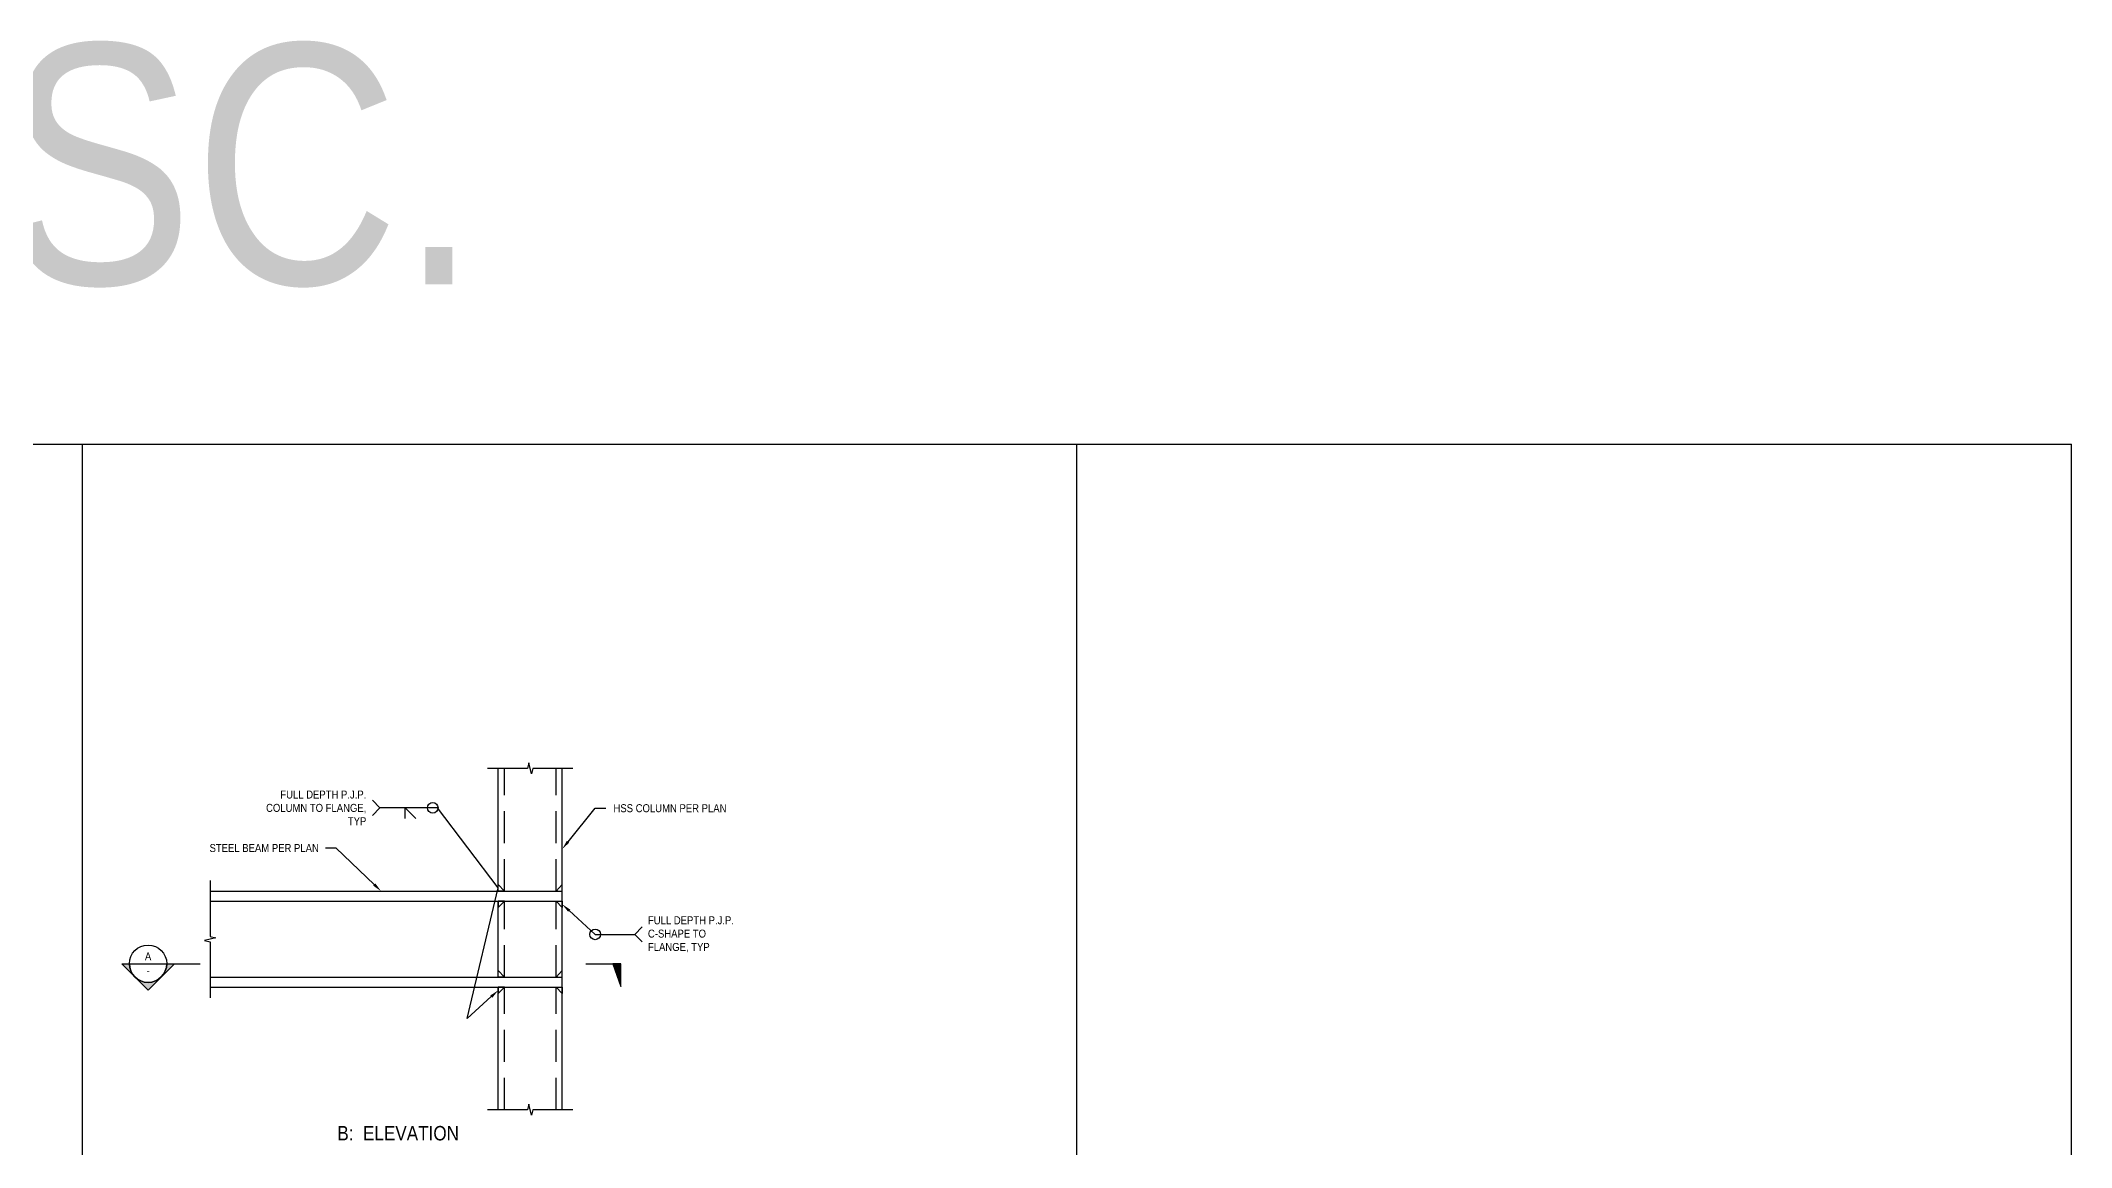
# Model space of a CAD drawing. Header units: inches. Extents: x -16404 to 14624, y -1591 to 16152.
# Drawn here: x -7960.2 to -7769.9, y 8070.1 to 8173.8 of the extents above; entities that cross this region are included whole.
import ezdxf
from ezdxf import colors
from ezdxf.entities.mleader import LeaderData, LeaderLine
from ezdxf.enums import TextEntityAlignment as Align
from ezdxf.math import Vec2, Vec3

# ---------------------------------------------------------------- set-up
doc = ezdxf.new("R2010")
doc.units = ezdxf.units.IN
doc.header["$LTSCALE"] = 24
doc.header["$MEASUREMENT"] = 0
doc.linetypes.add('HIDDEN2', pattern=[0.1875, 0.125, -0.0625])
doc.linetypes.add('PHANTOM2', pattern=[1.25, 0.625, -0.125, 0.125, -0.125, 0.125, -0.125])
doc.layers.get('0').update_dxf_attribs({"linetype": 'CONTINUOUS'})
doc.layers.add('S-ANNO-GRID-NONPLOT', color=251, linetype='CONTINUOUS', plot=False)
for name, color, linetype in [('S-ANNO-NOTE', 4, 'CONTINUOUS'), ('S-BREAK', 2, 'CONTINUOUS'), ('S-DETL-SYMB', 4, 'CONTINUOUS'), ('S-DETL-SYMB @ 1', 4, 'CONTINUOUS'), ('S-STEEL', 4, 'CONTINUOUS')]:
    doc.layers.add(name, color=color, linetype=linetype)
doc.styles.add('Arial', font='arial.ttf', dxfattribs={"width": 0.85})

# ---------------------------------------------------------------- blocks, each defined once
blk = doc.blocks.new('*U354')
at = {"layer": 'S-DETL-SYMB'}
h = blk.add_hatch(color=4, dxfattribs=at)
edge = h.paths.add_edge_path()
edge.add_line((0.219, 0), (0.309, 0))
edge.add_line((0.309, 0), (0, -0.309))
edge.add_line((0, -0.309), (-0.309, 0))
edge.add_line((-0.309, 0), (-0.219, 0))
edge.add_arc((0, 0), 0.219, 180, 360)
blk.add_line((-0.219, 0), (0.219, 0), dxfattribs=at)
at = {"layer": 'S-DETL-SYMB', "color": 2, "linetype": 'PHANTOM2'}
for p, q in [((0.312, 0), (0.609, 0)), ((5.128, 0), (5.541, 0))]:
    blk.add_line(p, q, dxfattribs=at)
at = {"layer": 'S-DETL-SYMB'}
blk.add_lwpolyline([(0.219, 0), (0.309, 0), (0, -0.309), (-0.309, 0), (-0.219, 0, 1)], format="xyb", close=True, dxfattribs=at)
blk.add_lwpolyline([(5.445, 0), (5.541, -0.267), (5.541, 0)], close=True, dxfattribs=at)
blk.add_circle((0, 0), 0.219, dxfattribs=at)
blk.add_solid([(5.541, -0.267), (5.445, 0), (5.541, 0)], dxfattribs=at)
at = {"layer": 'S-DETL-SYMB', "style": 'Arial', "width": 0.85, "flags": 8}
blk.add_attdef('VIEWNUMBER', text='', height=0.0938, dxfattribs=at).set_placement((0, 0.011), align=Align.BOTTOM_CENTER)
blk.add_attdef('SHEETNUMBER', text='', height=0.0938, dxfattribs=at).set_placement((0, -0.032), align=Align.TOP_CENTER)
blk = doc.blocks.new('Se_24x36_DETAILS_GRID')
for p, q in [((7.767, 23), (15.535, 23)), ((15.535, 23), (23.302, 23)), ((15.535, 15.333), (15.535, 23)), ((23.302, 23), (31.07, 23)), ((23.302, 15.333), (23.302, 23)), ((31.07, 15.333), (31.07, 23))]:
    blk.add_line(p, q)

msp = doc.modelspace()

# ---------------------------------------------------------------- linework, layer by layer
at = {"layer": 'S-ANNO-NOTE'}
for points in [[(-7929.11857, 8101.21096), (-7928.41146, 8101.91807), (-7929.11857, 8102.62518)], [(-7926.03627, 8100.91807), (-7926.03627, 8101.91807), (-7925.03627, 8100.91807)], [(-7903.81306, 8089.35491), (-7904.52016, 8090.06201), (-7903.81306, 8090.76912)]]:
    msp.add_lwpolyline(points, dxfattribs=at)
for centre in [(-7923.45644, 8101.91807), (-7908.23409, 8090.06201)]:
    msp.add_circle(centre, 0.5, dxfattribs=at)
at = {"layer": 'S-BREAK'}
for points in [[(-7910.3172, 8105.62123), (-7914.06482, 8105.62123), (-7914.19101, 8105.10233), (-7914.44339, 8106.14013), (-7914.56958, 8105.62123), (-7918.3172, 8105.62123)], [(-7944.3172, 8095.12123), (-7944.3172, 8089.87361), (-7943.7983, 8089.74742), (-7944.8361, 8089.49504), (-7944.3172, 8089.36885), (-7944.3172, 8084.12123)], [(-7910.3172, 8073.62123), (-7914.06482, 8073.62123), (-7914.19101, 8073.10233), (-7914.44339, 8074.14013), (-7914.56958, 8073.62123), (-7918.3172, 8073.62123)]]:
    msp.add_lwpolyline(points, dxfattribs=at)
at = {"layer": 'S-STEEL'}
for points in [[(-7917.3172, 8094.12123), (-7917.3172, 8105.62123)], [(-7911.3172, 8073.62123), (-7911.3172, 8105.62123)], [(-7944.3172, 8094.12123), (-7911.3172, 8094.12123)], [(-7944.3172, 8093.18373), (-7911.3172, 8093.18373)], [(-7917.3172, 8086.05873), (-7917.3172, 8093.18373)], [(-7944.3172, 8086.05873), (-7911.3172, 8086.05873)], [(-7944.3172, 8085.12123), (-7911.3172, 8085.12123)], [(-7917.3172, 8073.62123), (-7917.3172, 8085.12123)]]:
    msp.add_lwpolyline(points, dxfattribs=at)
at = {"layer": 'S-STEEL', "linetype": 'HIDDEN2'}
for points in [[(-7916.7362, 8094.12123), (-7916.7362, 8105.62123)], [(-7911.8982, 8094.12123), (-7911.8982, 8105.62123)], [(-7916.7362, 8086.05873), (-7916.7362, 8093.18373)], [(-7911.8982, 8086.05873), (-7911.8982, 8093.18373)], [(-7916.7362, 8073.62123), (-7916.7362, 8085.12123)], [(-7911.8982, 8073.62123), (-7911.8982, 8085.12123)]]:
    msp.add_lwpolyline(points, dxfattribs=at)
at = {"layer": 'S-STEEL'}
for points in [[(-7917.3172, 8094.7385), (-7916.7362, 8094.12123), (-7917.3172, 8094.12123)], [(-7911.3172, 8094.7385), (-7911.8982, 8094.12123), (-7911.3172, 8094.12123)], [(-7917.3172, 8092.56646), (-7916.7362, 8093.18373), (-7917.3172, 8093.18373)], [(-7911.3172, 8092.56646), (-7911.8982, 8093.18373), (-7911.3172, 8093.18373)], [(-7917.3172, 8086.676), (-7916.7362, 8086.05873), (-7917.3172, 8086.05873)], [(-7911.3172, 8086.676), (-7911.8982, 8086.05873), (-7911.3172, 8086.05873)], [(-7917.3172, 8084.50396), (-7916.7362, 8085.12123), (-7917.3172, 8085.12123)], [(-7911.3172, 8084.50396), (-7911.8982, 8085.12123), (-7911.3172, 8085.12123)]]:
    msp.add_lwpolyline(points, close=True, dxfattribs=at)
for points in [[(-7917.3172, 8094.7385), (-7916.7362, 8094.12123), (-7917.3172, 8094.12123), (-7917.3172, 8094.7385)], [(-7911.3172, 8094.7385), (-7911.8982, 8094.12123), (-7911.3172, 8094.12123), (-7911.3172, 8094.7385)], [(-7917.3172, 8092.56646), (-7916.7362, 8093.18373), (-7917.3172, 8093.18373), (-7917.3172, 8092.56646)], [(-7911.3172, 8092.56646), (-7911.8982, 8093.18373), (-7911.3172, 8093.18373), (-7911.3172, 8092.56646)], [(-7917.3172, 8086.676), (-7916.7362, 8086.05873), (-7917.3172, 8086.05873), (-7917.3172, 8086.676)], [(-7911.3172, 8086.676), (-7911.8982, 8086.05873), (-7911.3172, 8086.05873), (-7911.3172, 8086.676)], [(-7917.3172, 8084.50396), (-7916.7362, 8085.12123), (-7917.3172, 8085.12123), (-7917.3172, 8084.50396)], [(-7911.3172, 8084.50396), (-7911.8982, 8085.12123), (-7911.3172, 8085.12123), (-7911.3172, 8084.50396)]]:
    msp.add_solid(points, dxfattribs=at)

# ---------------------------------------------------------------- block references
at = {"layer": 'S-ANNO-GRID-NONPLOT', "xscale": 12, "yscale": 12, "zscale": 12}
msp.add_blockref('Se_24x36_DETAILS_GRID', (-8142.69501, 7860), dxfattribs=at)
at = {"layer": 'S-DETL-SYMB @ 1', "xscale": 8, "yscale": 8, "zscale": 8}
msp.add_blockref('*U354', (-7950.1391, 8087.30975), dxfattribs=at).add_auto_attribs({'VIEWNUMBER': 'A', 'SHEETNUMBER': '-'})

# ---------------------------------------------------------------- texts
at = {"layer": 'S-ANNO-NOTE', "color": 2, "insert": (-7956.27681, 8173.5), "char_height": 22.5, "width": 72.1714286, "attachment_point": 2, "style": 'Arial'}
msp.add_mtext('MISC.', dxfattribs=at)
at = {"layer": 'S-ANNO-NOTE', "char_height": 0.75, "style": 'Arial'}
for s, insert, width, attachment_point in [('FULL DEPTH P.J.P. COLUMN TO FLANGE, TYP', (-7929.68098, 8101.91807), 10.9291462, 6), ('FULL DEPTH P.J.P. C-SHAPE TO FLANGE, TYP', (-7903.28522, 8090.06201), 8.4425806, 4)]:
    msp.add_mtext(s, dxfattribs=dict(at, insert=insert, width=width, attachment_point=attachment_point))
at = {"layer": 'S-ANNO-NOTE', "color": 6, "insert": (-7926.69789, 8070.73108), "char_height": 1.35, "width": 20.7200435, "attachment_point": 8, "style": 'Arial'}
msp.add_mtext('B:  ELEVATION', dxfattribs=at)

# ---------------------------------------------------------------- leaders
at = {"layer": 'S-ANNO-NOTE'}
ml = msp.add_multileader_mtext('Standard', dxfattribs=at)
ml.set_content('\\A1;STEEL PLATE {\\H0.7x;\\S3#8;\\H1.4286x;" w/ (4) \\H0.7x;\\S3#4;\\H1.4286x;"%%C A307 THRU BOLTS}', color=4, style='Arial')
ml.set_leader_properties(color=2)
ml.build(insert=Vec2(0, 0))
ml.multileader.update_dxf_attribs({"dogleg_length": 0.36, "arrow_head_size": 0.875, "scale": 8})
ctx = ml.context
ctx.base_point, ctx.scale, ctx.char_height, ctx.arrow_head_size, ctx.landing_gap_size, ctx.plane_origin = Vec3(-8002.82422, 8124.81416), 8, 0.75, 0.875, 0.72, Vec3(-8047.53101, 7823.47758)
notes = []
notes.append((ctx, [(0, (1, 1, 0), (-8003.82422, 8124.81416), (1, 0), 1, [(0, [(-8009.04411, 8115.24641)], 0, [])])]))
ctx.mtext.insert, ctx.mtext.width, ctx.mtext.flow_direction = Vec3(-8002.10422, 8125.20425), 9.9916861, 5
ml = msp.add_multileader_mtext('Standard', dxfattribs=at)
ml.set_content('\\A1;{\\C4;BEAM PER PLAN}', color=4, style='Arial')
ml.set_leader_properties(color=2)
ml.build(insert=Vec2(0, 0))
ml.multileader.update_dxf_attribs({"dogleg_length": 0.36, "arrow_head_size": 0.875, "scale": 8})
ctx = ml.context
ctx.base_point, ctx.scale, ctx.char_height, ctx.arrow_head_size, ctx.landing_gap_size, ctx.plane_origin = Vec3(-8002.8238, 8121.29502), 8, 0.75, 0.875, 0.72, Vec3(-8047.53059, 7819.95844)
notes.append((ctx, [(0, (1, 1, 0), (-8003.8238, 8121.29502), (1, 0), 1, [(0, [(-8005.12943, 8117.99641)], 0, [])])]))
ctx.mtext.insert, ctx.mtext.width, ctx.mtext.flow_direction = Vec3(-8002.1038, 8121.67028), 16.2213727, 5
ml = msp.add_multileader_mtext('Standard', dxfattribs=at)
ml.set_content('\\A1;{\\H0.7x;\\S7#8;}"%%C ERECTION BOLT', color=4, style='Arial')
ml.set_leader_properties(color=2)
ml.build(insert=Vec2(0, 0))
ml.multileader.update_dxf_attribs({"dogleg_length": 0.36, "arrow_head_size": 1.3125, "scale": 12})
ctx = ml.context
ctx.base_point, ctx.scale, ctx.char_height, ctx.arrow_head_size, ctx.landing_gap_size, ctx.plane_origin = Vec3(-8081.32838, 8104.75959), 12, 1.125, 1.3125, 1.08, Vec3(-8135.44682, 8343.11)
notes.append((ctx, [(0, (1, 1, 0), (-8082.82838, 8104.75959), (1, 0), 1.5, [(0, [(-8096.49139, 8087.1767)], 0, [])])]))
ctx.mtext.insert, ctx.mtext.width, ctx.mtext.defined_height, ctx.mtext.flow_direction = Vec3(-8080.24838, 8105.34473), 17.75, 3.69153, 5
ml = msp.add_multileader_mtext('Standard', dxfattribs=at)
ml.set_content('', color=4, style='Arial')
ml.set_leader_properties(color=2)
ml.build(insert=Vec2(0, 0))
ml.multileader.update_dxf_attribs({"dogleg_length": 1.21451, "arrow_head_size": 0.875, "scale": 8})
ctx = ml.context
ctx.base_point, ctx.scale, ctx.char_height, ctx.arrow_head_size, ctx.landing_gap_size, ctx.plane_origin = Vec3(-7929.85146, 8101.91807), 8, 0.75, 0.875, 0.72, Vec3(-7916.42584, 8094.88747)
ctx.text_align_type = 2
notes.append((ctx, [(0, (1, 1, 0), (-7923.01644, 8101.91807), (-1, 0), 5.39502, [(1, [(-7917.3172, 8084.81259), (-7920.23512, 8082.18513), (-7917.3172, 8094.42987)], 0, [])])]))
ctx.mtext.insert, ctx.mtext.alignment, ctx.mtext.flow_direction = Vec3(-7929.13146, 8102.29307), 3, 5
ml = msp.add_multileader_mtext('Standard', dxfattribs=at)
ml.set_content('\\A1;HSS COLUMN PER PLAN', color=4, style='Arial')
ml.set_leader_properties(color=2)
ml.build(insert=Vec2(0, 0))
ml.multileader.update_dxf_attribs({"dogleg_length": 0.125, "arrow_head_size": 0.875, "scale": 8})
ctx = ml.context
ctx.base_point, ctx.scale, ctx.char_height, ctx.arrow_head_size, ctx.landing_gap_size, ctx.plane_origin = Vec3(-7907.23409, 8101.88787), 8, 0.75, 0.875, 0.72, Vec3(-7950.86572, 8402.647)
notes.append((ctx, [(0, (1, 1, 0), (-7908.23409, 8101.88787), (1, 0), 1, [(0, [(-7911.3172, 8098.06791)], 0, [])])]))
ctx.mtext.insert, ctx.mtext.width, ctx.mtext.flow_direction = Vec3(-7906.51409, 8102.26313), 5.872413, 5
ml = msp.add_multileader_mtext('Standard', dxfattribs=at)
ml.set_content('STEEL BEAM PER PLAN COPE TOP AND BOTTOM FLANGES AS REQUIRED', color=4, style='Arial')
ml.set_leader_properties(color=2)
ml.build(insert=Vec2(0, 0))
ml.multileader.update_dxf_attribs({"dogleg_length": 0.36, "arrow_head_size": 1.3125, "scale": 12})
ctx = ml.context
ctx.base_point, ctx.scale, ctx.char_height, ctx.arrow_head_size, ctx.landing_gap_size, ctx.plane_origin = Vec3(-8081.32838, 8099.30104), 12, 1.125, 1.3125, 1.08, Vec3(-8135.44682, 8373.90823)
notes.append((ctx, [(0, (1, 1, 0), (-8082.82838, 8099.30104), (1, 0), 1.5, [(0, [(-8091.20526, 8089.67328)], 0, [])])]))
ctx.mtext.insert, ctx.mtext.width, ctx.mtext.defined_height, ctx.mtext.flow_direction = Vec3(-8080.24838, 8099.90728), 17.75, 3.69153, 5
ml = msp.add_multileader_mtext('Standard', dxfattribs=at)
ml.set_content('\\A1;{\\C4;STEEL BEAM PER PLAN}', color=4, style='Arial')
ml.set_leader_properties(color=2)
ml.build(insert=Vec2(0, 0))
ml.multileader.update_dxf_attribs({"dogleg_length": 0.125, "arrow_head_size": 0.875, "scale": 8})
ctx = ml.context
ctx.base_point, ctx.scale, ctx.char_height, ctx.arrow_head_size, ctx.landing_gap_size, ctx.plane_origin = Vec3(-7945.09705, 8098.14874), 8, 0.75, 0.875, 0.72, Vec3(-7999.87936, 8402.647)
notes.append((ctx, [(1, (1, 1, 0), (-7932.52489, 8098.14874), (-1, 0), 1, [(0, [(-7928.3043, 8094.12123)], 0, [])])]))
ctx.mtext.insert, ctx.mtext.width, ctx.mtext.flow_direction = Vec3(-7944.37705, 8098.53014), 14.4481931, 5
ml = msp.add_multileader_mtext('Standard', dxfattribs=at)
ml.set_content('', color=4, style='Arial')
ml.set_leader_properties(color=2)
ml.build(insert=Vec2(0, 0))
ml.multileader.update_dxf_attribs({"dogleg_length": 1.21451, "arrow_head_size": 0.875, "scale": 8})
ctx = ml.context
ctx.base_point, ctx.scale, ctx.char_height, ctx.arrow_head_size, ctx.landing_gap_size, ctx.plane_origin = Vec3(-7904.52016, 8090.06201), 8, 0.75, 0.875, 0.72, Vec3(-7915.26469, 8083.03141)
notes.append((ctx, [(0, (1, 1, 0), (-7908.23409, 8090.06201), (1, 0), 3.71393, [(0, [(-7911.3172, 8092.87509)], 0, [])])]))
ctx.mtext.insert, ctx.mtext.flow_direction = Vec3(-7903.80016, 8090.43701), 5
ml = msp.add_multileader_mtext('Standard', dxfattribs=at)
ml.set_content('\\A1;{\\H0.7x;\\S3#8;}" CONNECTION PLATE', color=4, style='Arial')
ml.set_leader_properties(color=2)
ml.build(insert=Vec2(0, 0))
ml.multileader.update_dxf_attribs({"dogleg_length": 0.36, "arrow_head_size": 1.3125, "scale": 12})
ctx = ml.context
ctx.base_point, ctx.scale, ctx.char_height, ctx.arrow_head_size, ctx.landing_gap_size, ctx.plane_origin = Vec3(-8086.55831, 8077.01068), 12, 1.125, 1.3125, 1.08, Vec3(-8135.44682, 8346.58581)
notes.append((ctx, [(0, (1, 1, 0), (-8088.05831, 8077.01068), (1, 0), 1.5, [(0, [(-8095.27828, 8087.32829)], 0, [])])]))
ctx.mtext.insert, ctx.mtext.width, ctx.mtext.defined_height, ctx.mtext.flow_direction = Vec3(-8085.47831, 8077.58277), 17.75, 3.69153, 5
for ctx, leaders in notes:
    for number, flags, end, landing, length, lines in leaders:
        leader = LeaderData()
        leader.index, (leader.has_last_leader_line, leader.has_dogleg_vector, leader.attachment_direction) = number, flags
        leader.last_leader_point, leader.dogleg_vector, leader.dogleg_length = Vec3(end), Vec3(landing), length
        for number, points, colour, breaks in lines:
            line = LeaderLine()
            line.index, line.vertices, line.color, line.breaks = number, Vec3.list(points), colors.encode_raw_color(colour), breaks
            leader.lines.append(line)
        ctx.leaders.append(leader)

doc.saveas('drawing.dxf')
